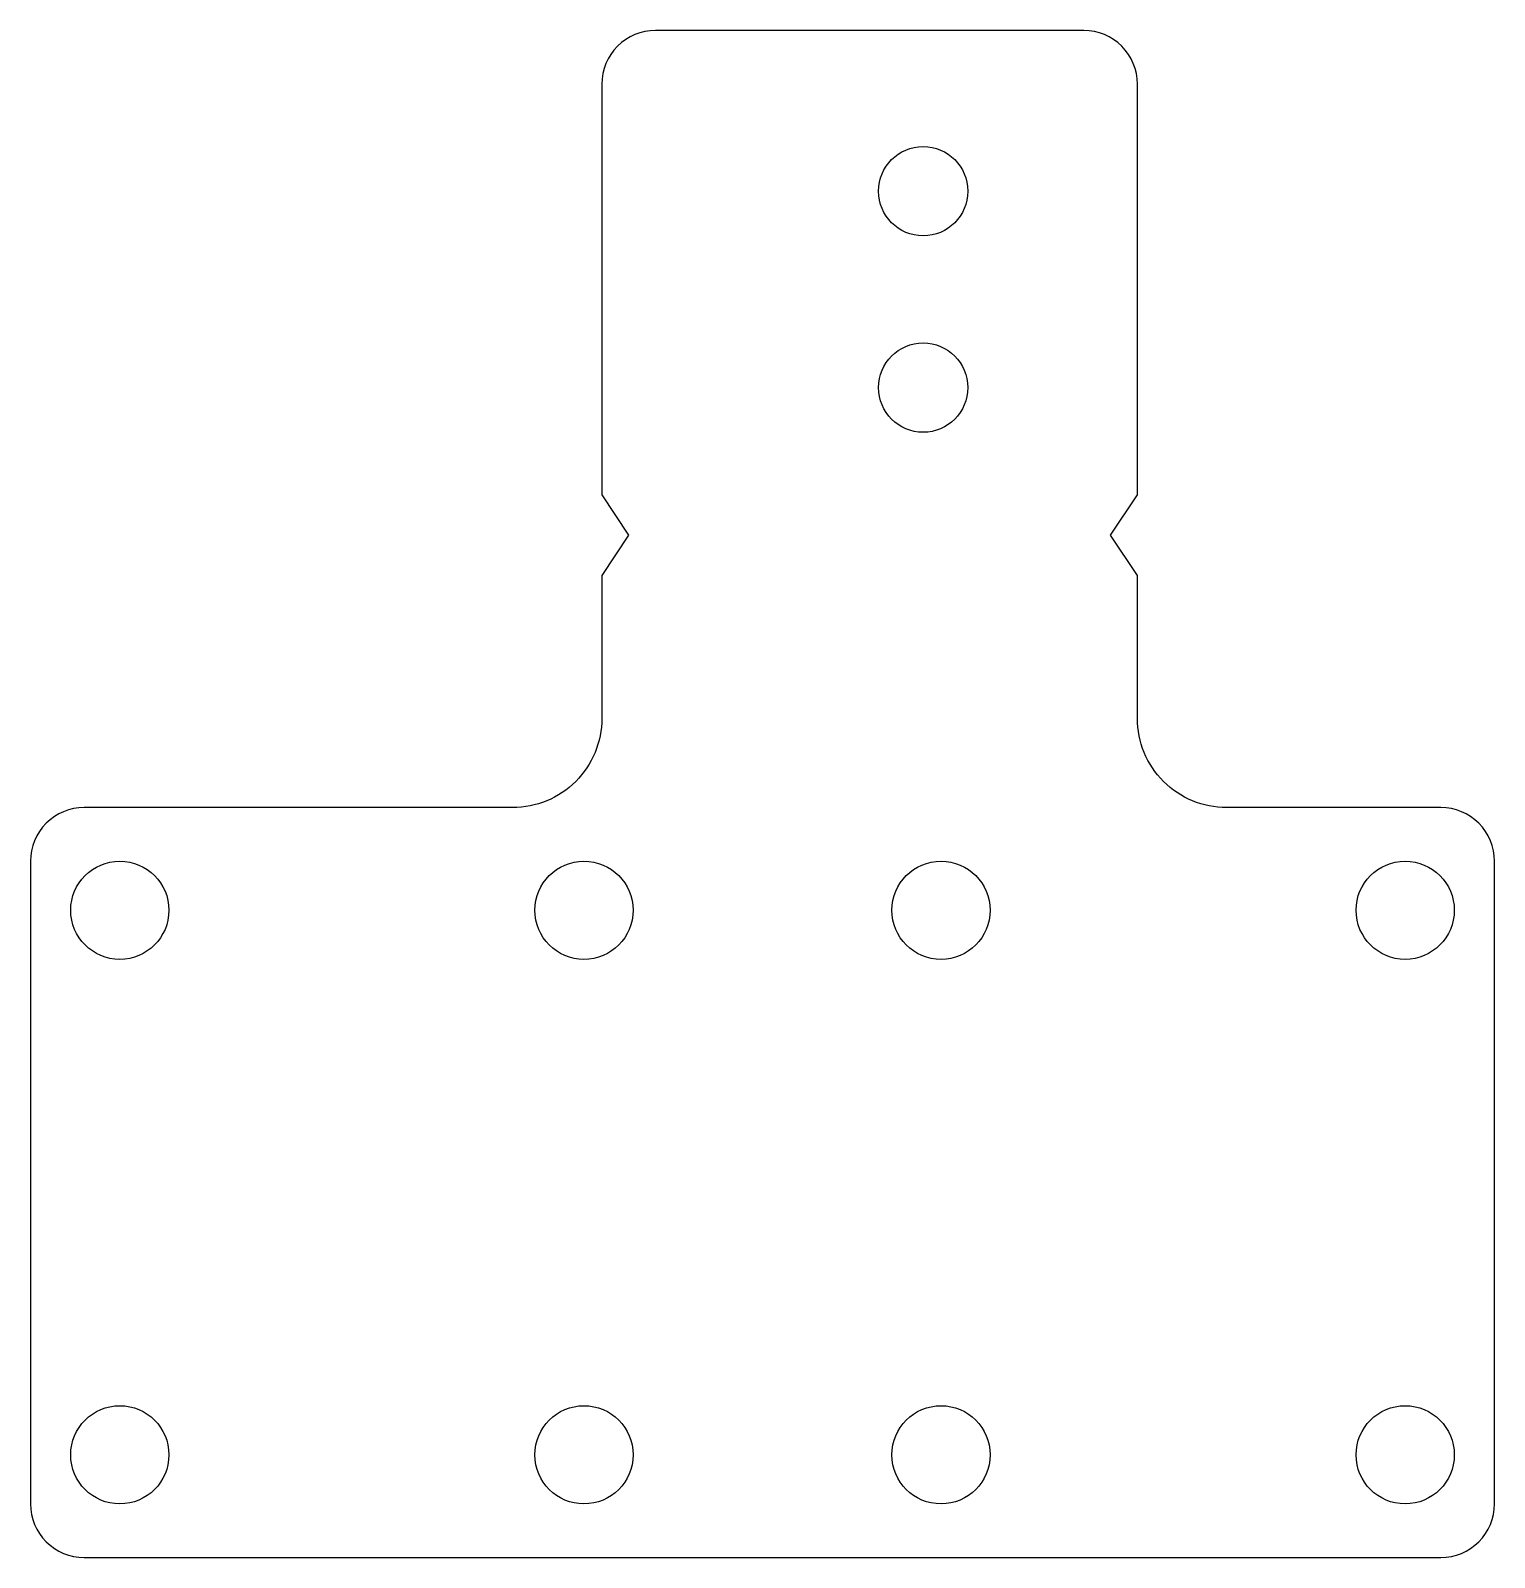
# Model space of a CAD drawing. Header units: millimetres. Extents: x -3 to 79, y 0 to 85.5.
import ezdxf

# ---------------------------------------------------------------- set-up
doc = ezdxf.new("R2010")
doc.units = ezdxf.units.MM

msp = doc.modelspace()

# ---------------------------------------------------------------- linework, layer by layer
msp.add_lwpolyline([(29, 59.524), (30.5, 57.262), (29, 55), (29, 47, -0.414214), (24, 42), (0, 42, 0.414214), (-3, 39), (-3, 3, 0.414214), (0, 0), (76, 0, 0.414214), (79, 3), (79, 39, 0.414214), (76, 42), (64, 42, -0.414214), (59, 47), (59, 55), (57.5, 57.262), (59, 59.524), (59, 82.524, 0.414214), (56, 85.524), (32, 85.524, 0.414214), (29, 82.524)], format="xyb", close=True)
for centre, radius in [((47, 76.524), 2.5), ((47, 65.524), 2.5), ((2, 36.25), 2.75), ((28, 36.25), 2.75), ((48, 36.25), 2.75), ((74, 36.25), 2.75), ((2, 5.75), 2.75), ((28, 5.75), 2.75), ((48, 5.75), 2.75), ((74, 5.75), 2.75)]:
    msp.add_circle(centre, radius)

doc.saveas('drawing.dxf')
